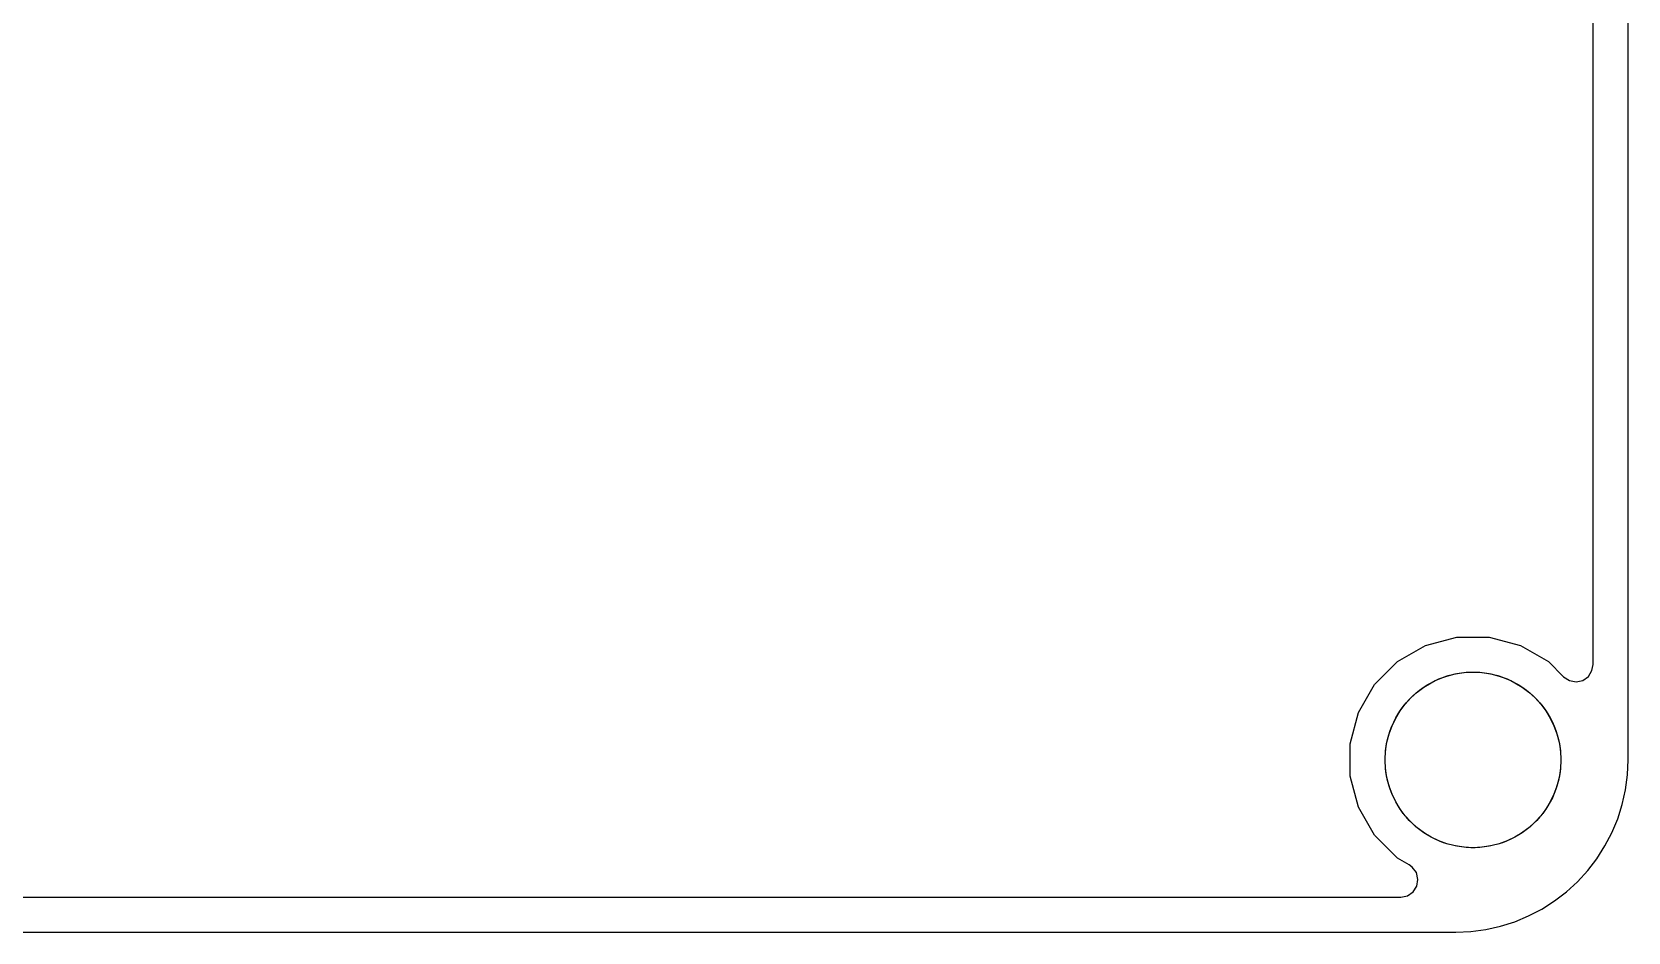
# Model space of a CAD drawing. Header units: millimetres. Extents: x 0 to 94.5, y 0 to 74.5.
# Drawn here: x 48.18 to 94.5, y 0 to 26.14 of the extents above; entities that cross this region are included whole.
import ezdxf

# ---------------------------------------------------------------- set-up
doc = ezdxf.new("R2010")
doc.units = ezdxf.units.MM

msp = doc.modelspace()

# ---------------------------------------------------------------- linework, layer by layer
at = {"layer": '16_copper_GND'}
msp.add_lwpolyline([(6.998, 1.016), (87.902, 1.016), (88.097, 1.056), (88.262, 1.168), (88.369, 1.336), (88.402, 1.532), (88.356, 1.726), (88.239, 1.886), (88.152, 1.949), (87.81, 2.146), (87.146, 2.81), (86.677, 3.624), (86.434, 4.531), (86.434, 5.469), (86.677, 6.376), (87.146, 7.19), (87.81, 7.854), (88.624, 8.323), (89.531, 8.566), (90.469, 8.566), (91.376, 8.323), (92.19, 7.854), (92.63, 7.413), (92.796, 7.303), (92.992, 7.266), (93.186, 7.309), (93.349, 7.424), (93.453, 7.593), (93.484, 7.766), (93.484, 41.884)], dxfattribs=at)
at = {"layer": '1_copper_GND'}
msp.add_lwpolyline([(6.998, 1.016), (87.902, 1.016), (88.097, 1.056), (88.262, 1.168), (88.369, 1.336), (88.402, 1.532), (88.356, 1.726), (88.239, 1.886), (88.152, 1.949), (87.81, 2.146), (87.146, 2.81), (86.677, 3.624), (86.434, 4.531), (86.434, 5.469), (86.677, 6.376), (87.146, 7.19), (87.81, 7.854), (88.624, 8.323), (89.531, 8.566), (90.469, 8.566), (91.376, 8.323), (92.19, 7.854), (92.63, 7.413), (92.796, 7.303), (92.992, 7.266), (93.186, 7.309), (93.349, 7.424), (93.453, 7.593), (93.484, 7.766), (93.484, 41.884)], dxfattribs=at)
at = {"layer": 'drills_NPTH'}
msp.add_circle((90, 5), 2.55, dxfattribs=at)
at = {"layer": 'holes'}
msp.add_lwpolyline([(92.55, 4.933), (92.543, 4.8), (92.529, 4.667), (92.508, 4.535), (92.48, 4.405), (92.446, 4.276), (92.405, 4.149), (92.357, 4.024), (92.302, 3.902), (92.242, 3.783), (92.175, 3.667), (92.102, 3.555), (92.024, 3.447), (91.94, 3.343), (91.85, 3.244), (91.756, 3.15), (91.657, 3.06), (91.553, 2.976), (91.445, 2.898), (91.333, 2.825), (91.217, 2.758), (91.098, 2.698), (90.976, 2.643), (90.852, 2.595), (90.724, 2.554), (90.595, 2.52), (90.465, 2.492), (90.333, 2.471), (90.2, 2.457), (90.067, 2.45), (89.933, 2.45), (89.8, 2.457), (89.667, 2.471), (89.535, 2.492), (89.405, 2.52), (89.276, 2.554), (89.148, 2.595), (89.024, 2.643), (88.902, 2.698), (88.783, 2.758), (88.667, 2.825), (88.555, 2.898), (88.447, 2.976), (88.343, 3.06), (88.244, 3.15), (88.15, 3.244), (88.06, 3.343), (87.976, 3.447), (87.898, 3.555), (87.825, 3.667), (87.758, 3.783), (87.698, 3.902), (87.643, 4.024), (87.595, 4.149), (87.554, 4.276), (87.52, 4.405), (87.492, 4.535), (87.471, 4.667), (87.457, 4.8), (87.45, 4.933), (87.45, 5.067), (87.457, 5.2), (87.471, 5.333), (87.492, 5.465), (87.52, 5.595), (87.554, 5.724), (87.595, 5.852), (87.643, 5.976), (87.698, 6.098), (87.758, 6.217), (87.825, 6.333), (87.898, 6.445), (87.976, 6.553), (88.06, 6.657), (88.15, 6.756), (88.244, 6.85), (88.343, 6.94), (88.447, 7.024), (88.555, 7.102), (88.667, 7.175), (88.783, 7.242), (88.902, 7.302), (89.024, 7.357), (89.148, 7.405), (89.276, 7.446), (89.405, 7.48), (89.535, 7.508), (89.667, 7.529), (89.8, 7.543), (89.933, 7.55), (90.067, 7.55), (90.2, 7.543), (90.333, 7.529), (90.465, 7.508), (90.595, 7.48), (90.724, 7.446), (90.852, 7.405), (90.976, 7.357), (91.098, 7.302), (91.217, 7.242), (91.333, 7.175), (91.445, 7.102), (91.553, 7.024), (91.657, 6.94), (91.756, 6.85), (91.85, 6.756), (91.94, 6.657), (92.024, 6.553), (92.102, 6.445), (92.175, 6.333), (92.242, 6.217), (92.302, 6.098), (92.357, 5.976), (92.405, 5.852), (92.446, 5.724), (92.48, 5.595), (92.508, 5.465), (92.529, 5.333), (92.543, 5.2), (92.55, 5.067), (92.55, 4.933)], close=True, dxfattribs=at)
at = {"layer": 'outline'}
msp.add_lwpolyline([(5, 0), (89.5, 0), (89.936, 0.019), (90.368, 0.076), (90.794, 0.17), (91.21, 0.302), (91.613, 0.468), (92, 0.67), (92.368, 0.904), (92.714, 1.17), (93.036, 1.464), (93.33, 1.786), (93.596, 2.132), (93.83, 2.5), (94.032, 2.887), (94.198, 3.29), (94.33, 3.706), (94.424, 4.132), (94.481, 4.564), (94.5, 5), (94.5, 43.4)], dxfattribs=at)

doc.saveas('drawing.dxf')
